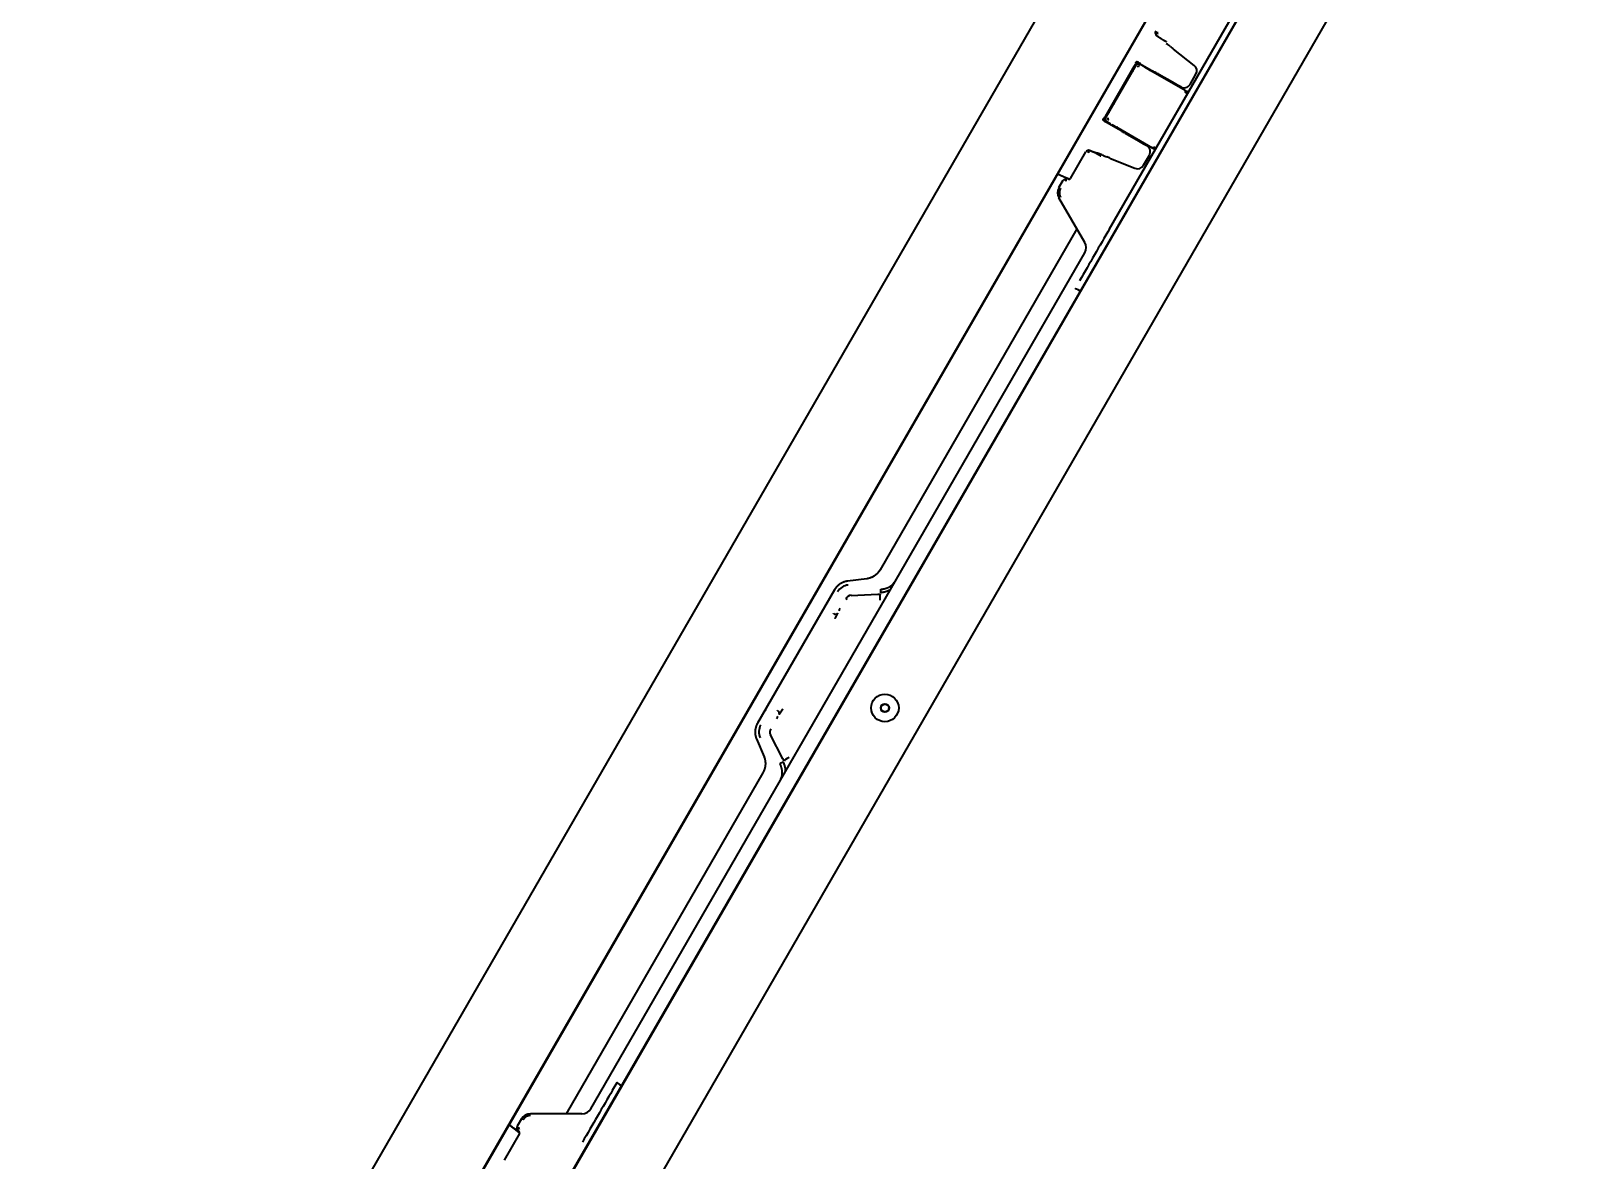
# Model space of a CAD drawing. Header units: inches. Extents: x 786 to 5593, y 691 to 5453.
# Drawn here: x 3003.7 to 3454.8, y 1022.1 to 1351.1 of the extents above; entities that cross this region are included whole.
import ezdxf

# ---------------------------------------------------------------- set-up
doc = ezdxf.new("R2010")
doc.units = ezdxf.units.IN
doc.linetypes.add('ACISOTGL', pattern=[3, 2, -1])
doc.layers.add('1', color=7, linetype='Continuous', true_color=0xffffff)
doc.layers.add('4', color=7, linetype='Continuous', true_color=0xffffff)

msp = doc.modelspace()

# ---------------------------------------------------------------- linework, layer by layer
at = {"linetype": 'ACISOTGL', "ltscale": 5}
msp.add_arc((3420.09, 1523.46), 832.8, 240, 359.8624, dxfattribs=at)
at = {"layer": '1', "color": 7, "linetype": 'Continuous', "lineweight": 35}
for p, q in [((3074.48, 822.27), (3456.21, 1483.46)), ((3400.71, 1432.95), (3054.69, 833.62)), ((3400.63, 1432.98), (3073.73, 866.77)), ((3082.84, 984.06), (3314.8, 1385.81)), ((3338.11, 1370.19), (3108.03, 971.68)), ((3337.75, 1369.83), (3108.16, 972.18)), ((3331.93, 1349.86), (3332.81, 1349.17)), ((3332.84, 1349.15), (3331.94, 1349.86)), ((3334.76, 1347.52), (3334.98, 1347.35)), ((3342.92, 1341.11), (3336.88, 1345.84)), ((3317, 1326.25), (3325.53, 1341.02)), ((3325.82, 1341), (3317.17, 1326.01)), ((3325, 1339.93), (3325.6, 1340.98)), ((3325.59, 1340.99), (3325.07, 1340.1)), ((3325.66, 1340.95), (3325.14, 1340.06)), ((3325.71, 1341.65), (3325.76, 1341.46)), ((3325.95, 1341.51), (3325.84, 1341.42)), ((3326.02, 1341.47), (3325.91, 1341.37)), ((3326.3, 1342.1), (3326.21, 1341.94)), ((3326.25, 1342.13), (3326.3, 1342.1)), ((3326.36, 1342.04), (3326.28, 1341.9)), ((3327.15, 1341.61), (3330.54, 1339.66)), ((3328.18, 1340.79), (3327.18, 1341.36)), ((3323.07, 1336.64), (3319.57, 1330.57)), ((3323.49, 1336.97), (3323.44, 1337)), ((3336.53, 1336.23), (3332.63, 1338.48)), ((3337.98, 1335.39), (3336.53, 1336.23)), ((3338.97, 1334.82), (3337.98, 1335.39)), ((3341.7, 1335.55), (3343.42, 1338.54)), ((3317.57, 1327.11), (3317.06, 1326.22)), ((3317.07, 1326.21), (3317.68, 1327.26)), ((3317.64, 1327.07), (3317.13, 1326.18)), ((3319.44, 1330.07), (3319.49, 1330.04)), ((3316.4, 1325.07), (3316.45, 1325.04)), ((3316.55, 1325.21), (3316.45, 1325.04)), ((3316.62, 1325.17), (3316.54, 1325.03)), ((3316.73, 1325.83), (3316.55, 1325.78)), ((3316.82, 1325.78), (3316.79, 1325.65)), ((3316.89, 1325.74), (3316.86, 1325.61)), ((3317.3, 1324.55), (3320.69, 1322.6)), ((3317.53, 1324.65), (3318.53, 1324.07)), ((3322.75, 1321.37), (3326.65, 1319.12)), ((3326.65, 1319.12), (3328.11, 1318.28)), ((3328.11, 1318.28), (3329.09, 1317.72)), ((3306.85, 1308.14), (3311.31, 1315.87)), ((3312.55, 1316.29), (3313.59, 1315.87)), ((3312.55, 1316.28), (3313.62, 1315.85)), ((3315.99, 1315.01), (3316.25, 1314.9)), ((3318.51, 1314.02), (3325.62, 1311.15)), ((3328.1, 1312), (3329.82, 1314.99)), ((3305.43, 1308.47), (3306.68, 1307.97)), ((3305.43, 1308.47), (3305.43, 1308.47)), ((3305.5, 1308.43), (3306.66, 1307.96)), ((3305.5, 1308.43), (3305.5, 1308.43)), ((3303.47, 1305.49), (3304.7, 1307.62)), ((3306.23, 1307.93), (3305.94, 1308.05)), ((3310.98, 1289.49), (3303.47, 1302.5)), ((3166.95, 1037.03), (3310.98, 1286.5)), ((3253.22, 1154.86), (3253.26, 1154.83)), ((3146.74, 1034.03), (3145.51, 1031.9)), ((3164.35, 1035.53), (3149.34, 1035.53)), ((3146.13, 1029.78), (3141.68, 1022.06)), ((3146.2, 1030.02), (3145.14, 1030.85)), ((3145.14, 1030.85), (3145.14, 1030.85)), ((3145.21, 1030.81), (3145.21, 1030.81)), ((3146.2, 1030.03), (3145.21, 1030.81)), ((3145.76, 1030.61), (3146.01, 1030.42))]:
    msp.add_line(p, q, dxfattribs=at)
for radius in [4, 1.25, 1.15]:
    msp.add_circle((3252.72, 1153.82), radius, dxfattribs=at)
for centre, major_axis, ratio, start_param, end_param in [((3332.54, 1350.65), (0.983, 0.191), 0.998931, 2.426537, 3.856648), ((3334.9, 1347.21), (2.39, -1.87), 0.051895, 1.166972, 1.57811), ((3336.96, 1345.97), (2.39, -1.87), 0.051895, 4.308564, 4.719702), ((3325.94, 1339.6), (-0.998, 0.06), 0.99981, 5.819644, 6.580327), ((3326.01, 1339.56), (-0.998, 0.06), 0.99981, 5.819644, 6.453939), ((3325.51, 1341.03), (-0.25, -0.433), 0.052408, 1.570796, 3.089233), ((3325.59, 1340.98), (-0.25, -0.433), 0.017455, 3.193953, 4.712389), ((3325.58, 1340.99), (-0.25, -0.433), 0.052408, 1.570796, 2.57937), ((3325.66, 1340.94), (-0.25, -0.433), 0.017455, 3.193953, 4.712389), ((3325.96, 1342.08), (-0.25, -0.433), 0.052408, 4.828132, 6.230825), ((3326.68, 1340.5), (0.259, -0.967), 0.998783, 2.356803, 3.926382), ((3326.13, 1341.92), (0.065, -0.242), 0.997265, 2.357564, 3.693517), ((3326.2, 1341.94), (-0.25, -0.433), 0.017455, 0.05236, 1.570796), ((3326.27, 1341.9), (-0.25, -0.433), 0.017455, 0.05236, 1.570796), ((3327.13, 1341.57), (0.866, -0.5), 0.052408, 1.570796, 3.124139), ((3327.2, 1341.53), (0.866, -0.5), 0.052408, 1.570796, 3.124139), ((3328.3, 1341.01), (-0.065, 0.242), 0.998783, 2.356803, 3.632846), ((3341.68, 1339.54), (-1.97, -0.38), 0.997598, 2.427198, 3.855987), ((3323.94, 1336.13), (0.551, -0.835), 0.99981, 3.084342, 3.605134), ((3330.62, 1339.79), (2.6, -1.5), 0.052408, 4.712389, 5.123527), ((3332.55, 1338.34), (2.6, -1.5), 0.052408, 1.570796, 1.981934), ((3339.96, 1336.56), (-0.52, 1.94), 0.997265, 2.357564, 3.925621), ((3318.44, 1326.61), (0.551, -0.835), 0.99981, 2.844451, 3.605134), ((3318.51, 1326.57), (0.551, -0.835), 0.99981, 2.970839, 3.605134), ((3320.44, 1330.07), (0.998, -0.06), 0.99981, 2.678052, 3.438734), ((3316.53, 1325.29), (-0.242, -0.065), 0.997265, 5.731261, 7.067214), ((3316.3, 1325.35), (-0.25, -0.433), 0.052408, 3.193953, 4.596646), ((3317.33, 1324.6), (0.866, -0.5), 0.052408, 3.159046, 4.712389), ((3317.4, 1324.56), (0.866, -0.5), 0.052408, 3.159046, 4.712389), ((3316.54, 1325.21), (-0.25, -0.433), 0.017455, 1.570796, 3.089233), ((3316.61, 1325.17), (-0.25, -0.433), 0.017455, 1.570796, 3.089233), ((3316.98, 1326.27), (-0.25, -0.433), 0.052408, 0.05236, 1.570796), ((3317.07, 1326.22), (-0.25, -0.433), 0.017455, 4.712389, 6.230825), ((3317.05, 1326.23), (-0.25, -0.433), 0.052408, 0.562222, 1.570796), ((3317.14, 1326.18), (-0.25, -0.433), 0.017455, 4.712389, 6.230825), ((3318.03, 1325.52), (-0.967, -0.259), 0.998783, 5.498396, 7.067974), ((3320.61, 1322.46), (2.6, -1.5), 0.052408, 1.159658, 1.570796), ((3322.83, 1321.51), (2.6, -1.5), 0.052408, 4.301251, 4.712389), ((3328.08, 1315.98), (1.94, 0.52), 0.997265, 5.499157, 7.067214), ((3312.17, 1315.37), (0.326, -0.947), 0.998931, 2.426537, 3.856648), ((3315.93, 1314.92), (1.87, -0.76), 0.051895, 1.563483, 3.125553), ((3316.33, 1315.04), (2.81, -1.13), 0.051895, 4.705076, 5.116214), ((3318.43, 1313.88), (2.81, -1.13), 0.051895, 1.563483, 1.974621), ((3303.64, 1310.09), (-0.65, 0.375), 0.999379, 1.297745, 1.710337), ((3305.47, 1308.54), (2.11, -0.85), 0.03458, 3.136727, 4.707523), ((3305.54, 1308.5), (2.11, -0.85), 0.03458, 3.308435, 4.707523), ((3326.36, 1313), (0.65, -1.9), 0.997598, 5.568791, 6.99758), ((3306.07, 1304), (-3, 0), 0.999188, 5.759938, 6.806432), ((3305.57, 1307.12), (0.643, -0.767), 0.99931, 2.059994, 3.490656), ((3306.42, 1308.39), (0.322, -0.383), 0.99931, 5.201587, 6.632249), ((3308.38, 1288), (-3, 0), 0.999188, 2.618346, 3.66484), ((3149.34, 1032.53), (-1.5, 2.6), 0.999188, 5.759938, 6.806432), ((3164.35, 1038.53), (-1.5, 2.6), 0.999188, 2.618346, 3.66484), ((3142.85, 1031.59), (-0.65, 0.375), 0.999379, 4.572848, 4.98544), ((3145.1, 1030.78), (1.79, -1.4), 0.03458, 1.575662, 3.146458), ((3145.17, 1030.74), (1.79, -1.4), 0.03458, 1.575662, 2.974751), ((3146.38, 1031.4), (0.986, -0.174), 0.99931, 2.792529, 4.223191), ((3145.7, 1030.03), (0.493, -0.087), 0.99931, 5.934122, 7.364783)]:
    msp.add_ellipse(centre, major_axis=major_axis, ratio=ratio, start_param=start_param, end_param=end_param, dxfattribs=at)
for points in [[(3325.94, 1342.09), (3325.93, 1342.07), (3325.92, 1342.06), (3325.91, 1342.04)], [(3316.31, 1325.41), (3316.3, 1325.4), (3316.29, 1325.38), (3316.29, 1325.36)]]:
    msp.add_open_spline(points, degree=3, dxfattribs=at)
at = {"layer": '4', "color": 7, "linetype": 'Continuous', "lineweight": 35}
for p, q in [((3318.22, 1293.52), (3372.89, 1388.22)), ((3331.93, 1349.86), (3332.81, 1349.17)), ((3332.84, 1349.15), (3331.94, 1349.86)), ((3325.82, 1341), (3317.17, 1326.01)), ((3328.18, 1340.79), (3327.18, 1341.36)), ((3329.98, 1339.71), (3328.5, 1340.58)), ((3340.28, 1333.76), (3330.24, 1339.56)), ((3317.53, 1324.65), (3318.53, 1324.07)), ((3318.87, 1323.9), (3320.36, 1323.05)), ((3320.62, 1322.91), (3330.66, 1317.11)), ((3306.85, 1308.14), (3311.31, 1315.87)), ((3312.55, 1316.29), (3313.59, 1315.87)), ((3312.55, 1316.28), (3313.62, 1315.85)), ((3303.47, 1305.49), (3304.7, 1307.62)), ((3306.23, 1307.93), (3305.94, 1308.05)), ((3310.98, 1289.49), (3303.47, 1302.5)), ((3308.67, 1293.5), (3251.28, 1194.09)), ((3166.95, 1037.03), (3310.98, 1286.5)), ((3247.4, 1191.48), (3241.78, 1190.77)), ((3247.47, 1191.48), (3247.4, 1191.48)), ((3238, 1188.25), (3215.54, 1149.35)), ((3241.86, 1190.78), (3241.78, 1190.77)), ((3242.83, 1186.61), (3250.65, 1186.99)), ((3251.56, 1187.41), (3251.47, 1188.41)), ((3222.96, 1139.03), (3219.38, 1145.99)), ((3215.25, 1144.81), (3217.45, 1139.6)), ((3215.25, 1144.81), (3215.28, 1144.75)), ((3217.45, 1139.6), (3217.48, 1139.53)), ((3223.05, 1138.03), (3222.14, 1137.6)), ((3217.12, 1134.93), (3159.73, 1035.52)), ((3173.29, 1042.44), (3174.6, 1044.69)), ((3146.74, 1034.03), (3145.51, 1031.9)), ((3164.35, 1035.53), (3149.34, 1035.53)), ((3146.13, 1029.78), (3141.68, 1022.06)), ((3145.76, 1030.61), (3146.01, 1030.42))]:
    msp.add_line(p, q, dxfattribs=at)
for centre, start, end in [((3243, 1184.69), 95, 150), ((3221.12, 1146.8), 150, 205)]:
    msp.add_arc(centre, 1.97, start, end, dxfattribs=at)
for centre, major_axis, ratio, start_param, end_param in [((3332.55, 1350.65), (0.491, 0.096), 0.998931, 2.426537, 3.856648), ((3326.68, 1340.5), (0.259, -0.967), 0.998783, 2.356803, 3.926382), ((3326.72, 1340.34), (0.13, -0.484), 0.998783, 2.356803, 3.926382), ((3330.26, 1339.6), (1.08, -0.63), 0.034921, 4.469589, 4.712389), ((3339.92, 1333.3), (0.129, -0.483), 0.998783, 0.786007, 2.355586), ((3340.03, 1333.33), (0.129, -0.483), 0.998783, 0.786007, 2.355586), ((3318.03, 1325.52), (-0.967, -0.259), 0.998783, 5.498396, 7.067974), ((3318.19, 1325.56), (0.484, 0.13), 0.998783, 2.356803, 3.926382), ((3320.6, 1322.87), (1.08, -0.63), 0.034921, 1.570796, 1.813597), ((3330.88, 1317.65), (0.483, 0.129), 0.998783, 3.9276, 5.497178), ((3312.18, 1315.35), (0.163, -0.473), 0.998931, 2.426537, 3.856648), ((3315.55, 1314.85), (0.449, 0.219), 0.20114, 4.492465, 4.847247), ((3330.91, 1317.54), (0.483, 0.129), 0.998783, 3.9276, 5.497178), ((3305.57, 1307.11), (0.322, -0.383), 0.99931, 2.059994, 3.490656), ((3324.3, 1290), (-100.69, -174.4), 0.034899, 4.712389, 4.799708), ((3308.38, 1288), (-3, 0), 0.999188, 2.618346, 3.66484), ((3309.46, 1275.29), (1.3, -0.75), 0.087155, 1.570527, 3.106553), ((3242.38, 1185.67), (-2.15, 3.38), 0.999226, 5.803537, 6.762834), ((3251.63, 1187.09), (1.22, 0.11), 0.028594, 3.76505, 4.517813), ((3251.57, 1185.05), (0.16, -1.99), 0.14345, 3.176864, 4.613348), ((3236.07, 1184.82), (-0.5, -0.866), 0.034921, 0.680841, 1.570796), ((3239.65, 1182.75), (-0.5, -0.866), 0.034921, 4.712389, 5.602344), ((3243.05, 1184.62), (1.71, -1.04), 0.027445, 3.177096, 3.785399), ((3238.05, 1181.96), (-0.884, 0.468), 0.722086, 1.544465, 3.091124), ((3237.1, 1180.43), (-0.75, -1.3), 0.058201, 2.377941, 2.460752), ((3217.54, 1152.74), (-0.5, -0.866), 0.034921, 1.570796, 2.460752), ((3221.13, 1150.67), (-0.5, -0.866), 0.034921, 3.822434, 4.712389), ((3221.86, 1154.04), (-0.75, -1.3), 0.058201, 0.680841, 0.763651), ((3221.01, 1152.45), (-0.847, 0.531), 0.722086, 3.192061, 4.73872), ((3219.96, 1146.85), (-4, 0.17), 0.999226, 5.803537, 6.762834), ((3223.36, 1138.12), (0.52, -1.11), 0.028594, 1.765373, 2.518135), ((3225.1, 1139.2), (1.81, 0.85), 0.14345, 1.669837, 3.106321), ((3170.57, 1023.73), (-100.69, -174.4), 0.034899, 4.62507, 4.712389), ((3175.9, 1043.94), (-1.3, 0.75), 0.087155, 0.035043, 1.571059), ((3177.28, 1063.13), (99.19, 171.8), 0.034899, 4.625069, 4.625119), ((3146.39, 1031.4), (0.493, -0.087), 0.99931, 2.792529, 4.223191)]:
    msp.add_ellipse(centre, major_axis=major_axis, ratio=ratio, start_param=start_param, end_param=end_param, dxfattribs=at)
for points, knots in [([(3332.84, 1349.15), (3332.85, 1349.15), (3332.85, 1349.15), (3332.85, 1349.15), (3332.86, 1349.14), (3332.86, 1349.14), (3332.87, 1349.14), (3332.87, 1349.14), (3332.88, 1349.13), (3332.88, 1349.13), (3332.89, 1349.13), (3332.9, 1349.12), (3332.9, 1349.12), (3332.91, 1349.11), (3332.92, 1349.11), (3332.93, 1349.11), (3332.93, 1349.1), (3332.94, 1349.1), (3332.95, 1349.09), (3332.96, 1349.09), (3332.97, 1349.09), (3332.97, 1349.08), (3332.98, 1349.08), (3332.99, 1349.07), (3333, 1349.07), (3333.01, 1349.06), (3333.02, 1349.06), (3333.03, 1349.05), (3333.04, 1349.05), (3333.06, 1349.04), (3333.08, 1349.03), (3333.1, 1349.01), (3333.13, 1349), (3333.16, 1348.98), (3333.19, 1348.97), (3333.21, 1348.95), (3333.24, 1348.93), (3333.27, 1348.91), (3333.29, 1348.9), (3333.3, 1348.9)], [0, 0, 0, 0, 0.015129, 0.030383, 0.045772, 0.061308, 0.076999, 0.092858, 0.108893, 0.125115, 0.141532, 0.158153, 0.174988, 0.192043, 0.209327, 0.226848, 0.244613, 0.26263, 0.280903, 0.299441, 0.31825, 0.337334, 0.356701, 0.376355, 0.396301, 0.416545, 0.437092, 0.457945, 0.479109, 0.500588, 0.553969, 0.607745, 0.661975, 0.716715, 0.772024, 0.827955, 0.884561, 0.941893, 1, 1, 1, 1]), ([(3333.3, 1348.9), (3333.32, 1348.88), (3333.35, 1348.86), (3333.41, 1348.82), (3333.46, 1348.79), (3333.51, 1348.76), (3333.56, 1348.72), (3333.61, 1348.69), (3333.66, 1348.66), (3333.71, 1348.63), (3333.76, 1348.6), (3333.8, 1348.58), (3333.85, 1348.55), (3333.89, 1348.52), (3333.94, 1348.5), (3333.98, 1348.47), (3334.02, 1348.45), (3334.06, 1348.42), (3334.1, 1348.4), (3334.14, 1348.38), (3334.18, 1348.36), (3334.22, 1348.34), (3334.25, 1348.32), (3334.29, 1348.3), (3334.32, 1348.28), (3334.36, 1348.26), (3334.39, 1348.25), (3334.42, 1348.23), (3334.45, 1348.22), (3334.48, 1348.2), (3334.51, 1348.19), (3334.54, 1348.18), (3334.57, 1348.17), (3334.6, 1348.15), (3334.62, 1348.14), (3334.65, 1348.14), (3334.67, 1348.13), (3334.69, 1348.12), (3334.71, 1348.11), (3334.73, 1348.11), (3334.75, 1348.1), (3334.77, 1348.1), (3334.77, 1348.09)], [0, 0, 0, 0, 0.038636, 0.076568, 0.113795, 0.150318, 0.186137, 0.221252, 0.255664, 0.289372, 0.322377, 0.35468, 0.38628, 0.417177, 0.447373, 0.476868, 0.505662, 0.533755, 0.561147, 0.58784, 0.613834, 0.63913, 0.663727, 0.687628, 0.710831, 0.733339, 0.755152, 0.776272, 0.796698, 0.816433, 0.835478, 0.853834, 0.871502, 0.888486, 0.904786, 0.920405, 0.935346, 0.949611, 0.963205, 0.976131, 0.988394, 1, 1, 1, 1]), ([(3340.86, 1333.72), (3340.85, 1333.71), (3340.85, 1333.7), (3340.84, 1333.68), (3340.83, 1333.68), (3340.82, 1333.66), (3340.82, 1333.65), (3340.81, 1333.63), (3340.81, 1333.63), (3340.8, 1333.61), (3340.79, 1333.6), (3340.78, 1333.58), (3340.78, 1333.57), (3340.77, 1333.56), (3340.76, 1333.55), (3340.75, 1333.53), (3340.75, 1333.52), (3340.74, 1333.51), (3340.73, 1333.5), (3340.72, 1333.48), (3340.72, 1333.47), (3340.71, 1333.46), (3340.7, 1333.45), (3340.69, 1333.43), (3340.69, 1333.42), (3340.68, 1333.41), (3340.67, 1333.4), (3340.66, 1333.38), (3340.66, 1333.37), (3340.65, 1333.36), (3340.64, 1333.35), (3340.63, 1333.34), (3340.63, 1333.33), (3340.62, 1333.31), (3340.62, 1333.31), (3340.61, 1333.29), (3340.6, 1333.29), (3340.59, 1333.27), (3340.59, 1333.27), (3340.58, 1333.25), (3340.58, 1333.25), (3340.57, 1333.23), (3340.57, 1333.23), (3340.56, 1333.22), (3340.55, 1333.21), (3340.55, 1333.2), (3340.54, 1333.19), (3340.54, 1333.18), (3340.53, 1333.18), (3340.53, 1333.17), (3340.52, 1333.16), (3340.52, 1333.16), (3340.52, 1333.15), (3340.51, 1333.14), (3340.51, 1333.14), (3340.5, 1333.13), (3340.5, 1333.13), (3340.5, 1333.12), (3340.49, 1333.12), (3340.49, 1333.11), (3340.49, 1333.11), (3340.48, 1333.1), (3340.48, 1333.1), (3340.48, 1333.1), (3340.48, 1333.1), (3340.47, 1333.09), (3340.47, 1333.09), (3340.47, 1333.09), (3340.47, 1333.09), (3340.47, 1333.08), (3340.47, 1333.08), (3340.46, 1333.08), (3340.46, 1333.08), (3340.46, 1333.08), (3340.46, 1333.08), (3340.46, 1333.08)], [0, 0, 0, 0, 0.027027, 0.027027, 0.054054, 0.054054, 0.081081, 0.081081, 0.108108, 0.108108, 0.135135, 0.135135, 0.162162, 0.162162, 0.189189, 0.189189, 0.216216, 0.216216, 0.243243, 0.243243, 0.27027, 0.27027, 0.297297, 0.297297, 0.324324, 0.324324, 0.351351, 0.351351, 0.378378, 0.378378, 0.405405, 0.405405, 0.432432, 0.432432, 0.459459, 0.459459, 0.486486, 0.486486, 0.513514, 0.513514, 0.540541, 0.540541, 0.567568, 0.567568, 0.594595, 0.594595, 0.621622, 0.621622, 0.648649, 0.648649, 0.675676, 0.675676, 0.702703, 0.702703, 0.72973, 0.72973, 0.756757, 0.756757, 0.783784, 0.783784, 0.810811, 0.810811, 0.837838, 0.837838, 0.864865, 0.864865, 0.891892, 0.891892, 0.918919, 0.918919, 0.945946, 0.945946, 0.972973, 0.972973, 1, 1, 1, 1]), ([(3314.07, 1315.59), (3314.06, 1315.59), (3314.05, 1315.6), (3314.04, 1315.6), (3314.02, 1315.61), (3314.01, 1315.62), (3313.99, 1315.63), (3313.98, 1315.64), (3313.96, 1315.64), (3313.95, 1315.65), (3313.93, 1315.66), (3313.92, 1315.67), (3313.9, 1315.68), (3313.89, 1315.68), (3313.88, 1315.69), (3313.86, 1315.7), (3313.85, 1315.71), (3313.84, 1315.72), (3313.82, 1315.73), (3313.81, 1315.73), (3313.8, 1315.74), (3313.78, 1315.75), (3313.77, 1315.76), (3313.75, 1315.77), (3313.74, 1315.78), (3313.72, 1315.79), (3313.71, 1315.8), (3313.69, 1315.81), (3313.68, 1315.82), (3313.67, 1315.82), (3313.66, 1315.83), (3313.65, 1315.84), (3313.64, 1315.84), (3313.63, 1315.85), (3313.62, 1315.85), (3313.62, 1315.85)], [0, 0, 0, 0, 0.030341, 0.060436, 0.090291, 0.119914, 0.149311, 0.178489, 0.207455, 0.236216, 0.264781, 0.293156, 0.321349, 0.349368, 0.377222, 0.404918, 0.432465, 0.459872, 0.487146, 0.514297, 0.541333, 0.568264, 0.607328, 0.645261, 0.682097, 0.717873, 0.752627, 0.786404, 0.819251, 0.851219, 0.882365, 0.912748, 0.942435, 0.971494, 1, 1, 1, 1]), ([(3315.5, 1314.71), (3315.5, 1314.71), (3315.49, 1314.72), (3315.48, 1314.73), (3315.47, 1314.74), (3315.46, 1314.75), (3315.45, 1314.76), (3315.43, 1314.77), (3315.42, 1314.78), (3315.41, 1314.79), (3315.4, 1314.8), (3315.38, 1314.82), (3315.37, 1314.83), (3315.35, 1314.84), (3315.34, 1314.85), (3315.32, 1314.86), (3315.3, 1314.88), (3315.29, 1314.89), (3315.27, 1314.9), (3315.25, 1314.91), (3315.23, 1314.93), (3315.21, 1314.94), (3315.19, 1314.95), (3315.17, 1314.97), (3315.15, 1314.98), (3315.13, 1315), (3315.11, 1315.01), (3315.08, 1315.03), (3315.06, 1315.04), (3315.04, 1315.06), (3315.01, 1315.07), (3314.99, 1315.09), (3314.96, 1315.1), (3314.93, 1315.12), (3314.91, 1315.13), (3314.88, 1315.15), (3314.85, 1315.17), (3314.83, 1315.18), (3314.8, 1315.2), (3314.77, 1315.22), (3314.74, 1315.23), (3314.71, 1315.25), (3314.68, 1315.27), (3314.65, 1315.28), (3314.61, 1315.3), (3314.58, 1315.32), (3314.55, 1315.34), (3314.51, 1315.36), (3314.48, 1315.37), (3314.45, 1315.39), (3314.41, 1315.41), (3314.37, 1315.43), (3314.34, 1315.45), (3314.3, 1315.47), (3314.26, 1315.49), (3314.23, 1315.51), (3314.19, 1315.53), (3314.15, 1315.55), (3314.11, 1315.57), (3314.08, 1315.58), (3314.07, 1315.59)], [0, 0, 0, 0, 0.007938, 0.016188, 0.024751, 0.03363, 0.042826, 0.05234, 0.062174, 0.072328, 0.082805, 0.093604, 0.104726, 0.116174, 0.127946, 0.140044, 0.152468, 0.16522, 0.178298, 0.191705, 0.20544, 0.219505, 0.233898, 0.248621, 0.263674, 0.279057, 0.294771, 0.310815, 0.327191, 0.343898, 0.360936, 0.378307, 0.396009, 0.414044, 0.432411, 0.45111, 0.470142, 0.489507, 0.509206, 0.529237, 0.549602, 0.5703, 0.591331, 0.612697, 0.634396, 0.656429, 0.678796, 0.701497, 0.724532, 0.747902, 0.771606, 0.795644, 0.820017, 0.844725, 0.869767, 0.895144, 0.920855, 0.946902, 0.973284, 1, 1, 1, 1]), ([(3331.35, 1317.29), (3331.35, 1317.29), (3331.35, 1317.29), (3331.35, 1317.29), (3331.35, 1317.29), (3331.35, 1317.29), (3331.35, 1317.28), (3331.34, 1317.28), (3331.34, 1317.28), (3331.34, 1317.28), (3331.34, 1317.27), (3331.34, 1317.27), (3331.34, 1317.27), (3331.34, 1317.26), (3331.34, 1317.26), (3331.33, 1317.25), (3331.33, 1317.25), (3331.33, 1317.24), (3331.33, 1317.24), (3331.32, 1317.23), (3331.32, 1317.23), (3331.32, 1317.22), (3331.31, 1317.21), (3331.31, 1317.2), (3331.31, 1317.2), (3331.3, 1317.19), (3331.3, 1317.18), (3331.29, 1317.17), (3331.29, 1317.17), (3331.29, 1317.16), (3331.28, 1317.15), (3331.28, 1317.14), (3331.27, 1317.13), (3331.27, 1317.12), (3331.26, 1317.11), (3331.25, 1317.1), (3331.25, 1317.09), (3331.24, 1317.08), (3331.24, 1317.07), (3331.23, 1317.06), (3331.23, 1317.05), (3331.22, 1317.03), (3331.22, 1317.02), (3331.21, 1317.01), (3331.2, 1317), (3331.19, 1316.98), (3331.19, 1316.98), (3331.18, 1316.96), (3331.17, 1316.95), (3331.17, 1316.93), (3331.16, 1316.93), (3331.15, 1316.91), (3331.15, 1316.9), (3331.14, 1316.88), (3331.13, 1316.87), (3331.12, 1316.86), (3331.12, 1316.85), (3331.11, 1316.83), (3331.1, 1316.82), (3331.09, 1316.8), (3331.09, 1316.79), (3331.08, 1316.78), (3331.07, 1316.77), (3331.06, 1316.75), (3331.06, 1316.74), (3331.05, 1316.72), (3331.04, 1316.72), (3331.03, 1316.7), (3331.03, 1316.69), (3331.02, 1316.67), (3331.01, 1316.66), (3331, 1316.65), (3331, 1316.64), (3330.99, 1316.63)], [0, 0, 0, 0, 0.027778, 0.027778, 0.055556, 0.055556, 0.083333, 0.083333, 0.111111, 0.111111, 0.138889, 0.138889, 0.166667, 0.166667, 0.194444, 0.194444, 0.222222, 0.222222, 0.25, 0.25, 0.277778, 0.277778, 0.305556, 0.305556, 0.333333, 0.333333, 0.361111, 0.361111, 0.388889, 0.388889, 0.416667, 0.416667, 0.444444, 0.444444, 0.472222, 0.472222, 0.5, 0.5, 0.527778, 0.527778, 0.555556, 0.555556, 0.583333, 0.583333, 0.611111, 0.611111, 0.638889, 0.638889, 0.666667, 0.666667, 0.694444, 0.694444, 0.722222, 0.722222, 0.75, 0.75, 0.777778, 0.777778, 0.805556, 0.805556, 0.833333, 0.833333, 0.861111, 0.861111, 0.888889, 0.888889, 0.916667, 0.916667, 0.944444, 0.944444, 0.972222, 0.972222, 1, 1, 1, 1]), ([(3251.28, 1194.09), (3251.28, 1194.08), (3251.27, 1194.07), (3251.26, 1194.05), (3251.24, 1194.03), (3251.23, 1194), (3251.22, 1193.98), (3251.21, 1193.96), (3251.19, 1193.94), (3251.18, 1193.92), (3251.17, 1193.9), (3251.15, 1193.88), (3251.14, 1193.86), (3251.13, 1193.84), (3251.11, 1193.82), (3251.1, 1193.8), (3251.09, 1193.78), (3251.07, 1193.76), (3251.06, 1193.74), (3251.04, 1193.72), (3251.03, 1193.7), (3251.02, 1193.67), (3251, 1193.65), (3250.99, 1193.63), (3250.97, 1193.61), (3250.96, 1193.59), (3250.94, 1193.57), (3250.93, 1193.55), (3250.91, 1193.53), (3250.9, 1193.51), (3250.88, 1193.5), (3250.87, 1193.48), (3250.85, 1193.46), (3250.84, 1193.44), (3250.82, 1193.42), (3250.81, 1193.4), (3250.79, 1193.38), (3250.77, 1193.36), (3250.76, 1193.34), (3250.74, 1193.32), (3250.73, 1193.3), (3250.71, 1193.28), (3250.69, 1193.26), (3250.68, 1193.24), (3250.66, 1193.23), (3250.64, 1193.21), (3250.63, 1193.19), (3250.61, 1193.17), (3250.59, 1193.15), (3250.58, 1193.13), (3250.56, 1193.11), (3250.54, 1193.1), (3250.53, 1193.08), (3250.51, 1193.06), (3250.49, 1193.04), (3250.47, 1193.02), (3250.46, 1193.01), (3250.44, 1192.99), (3250.42, 1192.97), (3250.4, 1192.95), (3250.38, 1192.93), (3250.37, 1192.92), (3250.35, 1192.9), (3250.33, 1192.88), (3250.31, 1192.86), (3250.29, 1192.85), (3250.28, 1192.83), (3250.26, 1192.81), (3250.24, 1192.8), (3250.22, 1192.78), (3250.2, 1192.76), (3250.18, 1192.75), (3250.16, 1192.73), (3250.14, 1192.71), (3250.12, 1192.7), (3250.1, 1192.68), (3250.09, 1192.66), (3250.07, 1192.65), (3250.05, 1192.63), (3250.03, 1192.61), (3250.01, 1192.6), (3249.99, 1192.58), (3249.97, 1192.57), (3249.95, 1192.55), (3249.93, 1192.53), (3249.91, 1192.52), (3249.89, 1192.5), (3249.87, 1192.49), (3249.85, 1192.47), (3249.83, 1192.46), (3249.81, 1192.44), (3249.79, 1192.43), (3249.76, 1192.41), (3249.74, 1192.4), (3249.72, 1192.38), (3249.7, 1192.37), (3249.68, 1192.35), (3249.65, 1192.33), (3249.61, 1192.31), (3249.57, 1192.28), (3249.52, 1192.25), (3249.47, 1192.22), (3249.42, 1192.19), (3249.38, 1192.16), (3249.33, 1192.13), (3249.28, 1192.1), (3249.23, 1192.07), (3249.18, 1192.05), (3249.13, 1192.02), (3249.07, 1191.99), (3249.02, 1191.97), (3248.97, 1191.94), (3248.92, 1191.92), (3248.86, 1191.89), (3248.81, 1191.87), (3248.76, 1191.84), (3248.7, 1191.82), (3248.65, 1191.8), (3248.59, 1191.78), (3248.54, 1191.75), (3248.48, 1191.73), (3248.42, 1191.71), (3248.37, 1191.69), (3248.31, 1191.68), (3248.25, 1191.66), (3248.19, 1191.64), (3248.13, 1191.62), (3248.08, 1191.61), (3248.02, 1191.59), (3247.96, 1191.58), (3247.9, 1191.56), (3247.84, 1191.55), (3247.78, 1191.54), (3247.72, 1191.52), (3247.65, 1191.51), (3247.59, 1191.5), (3247.53, 1191.49), (3247.49, 1191.49), (3247.47, 1191.48)], [0, 0, 0, 0, 0.003864, 0.007731, 0.011602, 0.015475, 0.019353, 0.023234, 0.02712, 0.03101, 0.034906, 0.038806, 0.042712, 0.046623, 0.050541, 0.054465, 0.058395, 0.062333, 0.066277, 0.070229, 0.074188, 0.078155, 0.082131, 0.086115, 0.090107, 0.094109, 0.09812, 0.10214, 0.106171, 0.110211, 0.114261, 0.118322, 0.122394, 0.126477, 0.130571, 0.134676, 0.138794, 0.142923, 0.147065, 0.151219, 0.155385, 0.159565, 0.163758, 0.167964, 0.172184, 0.176417, 0.180665, 0.184927, 0.189204, 0.193495, 0.197801, 0.202122, 0.206459, 0.210811, 0.215179, 0.219562, 0.223962, 0.228379, 0.232811, 0.237261, 0.241727, 0.246211, 0.250712, 0.25523, 0.259766, 0.26432, 0.268892, 0.273482, 0.27809, 0.282717, 0.287363, 0.292027, 0.296711, 0.301413, 0.306135, 0.310877, 0.315638, 0.320419, 0.32522, 0.330041, 0.334883, 0.339745, 0.344627, 0.34953, 0.354454, 0.359399, 0.364366, 0.369353, 0.374362, 0.379392, 0.384444, 0.389518, 0.394614, 0.399732, 0.404872, 0.410034, 0.415219, 0.420426, 0.431876, 0.443469, 0.455209, 0.467096, 0.479131, 0.491315, 0.503649, 0.516135, 0.528772, 0.541563, 0.554508, 0.567608, 0.580863, 0.594275, 0.607845, 0.621572, 0.635458, 0.649503, 0.663709, 0.678075, 0.692603, 0.707293, 0.722145, 0.737161, 0.75234, 0.767683, 0.783192, 0.798865, 0.814704, 0.83071, 0.846882, 0.863221, 0.879728, 0.896403, 0.913246, 0.930258, 0.947439, 0.964789, 0.982309, 1, 1, 1, 1]), ([(3241.86, 1190.78), (3241.84, 1190.78), (3241.82, 1190.78), (3241.79, 1190.77), (3241.75, 1190.77), (3241.72, 1190.76), (3241.68, 1190.76), (3241.65, 1190.75), (3241.61, 1190.75), (3241.58, 1190.74), (3241.54, 1190.74), (3241.51, 1190.73), (3241.47, 1190.72), (3241.44, 1190.72), (3241.41, 1190.71), (3241.37, 1190.7), (3241.34, 1190.7), (3241.3, 1190.69), (3241.27, 1190.68), (3241.24, 1190.67), (3241.2, 1190.67), (3241.17, 1190.66), (3241.13, 1190.65), (3241.1, 1190.64), (3241.07, 1190.63), (3241.03, 1190.62), (3241, 1190.61), (3240.97, 1190.6), (3240.93, 1190.59), (3240.9, 1190.58), (3240.87, 1190.57), (3240.84, 1190.56), (3240.8, 1190.55), (3240.77, 1190.54), (3240.74, 1190.53), (3240.71, 1190.52), (3240.67, 1190.5), (3240.64, 1190.49), (3240.61, 1190.48), (3240.58, 1190.47), (3240.55, 1190.45), (3240.52, 1190.44), (3240.48, 1190.43), (3240.45, 1190.42), (3240.42, 1190.4), (3240.39, 1190.39), (3240.36, 1190.38), (3240.33, 1190.36), (3240.3, 1190.35), (3240.27, 1190.33), (3240.24, 1190.32), (3240.21, 1190.3), (3240.18, 1190.29), (3240.15, 1190.27), (3240.12, 1190.26), (3240.09, 1190.24), (3240.06, 1190.23), (3240.03, 1190.21), (3240, 1190.2), (3239.97, 1190.18), (3239.94, 1190.16), (3239.91, 1190.15), (3239.88, 1190.13), (3239.85, 1190.11), (3239.82, 1190.1), (3239.79, 1190.08), (3239.77, 1190.06), (3239.74, 1190.05), (3239.71, 1190.03), (3239.68, 1190.01), (3239.65, 1189.99), (3239.63, 1189.98), (3239.6, 1189.96), (3239.57, 1189.94), (3239.54, 1189.92), (3239.52, 1189.9), (3239.49, 1189.88), (3239.46, 1189.86), (3239.44, 1189.84), (3239.41, 1189.83), (3239.39, 1189.81), (3239.36, 1189.79), (3239.33, 1189.77), (3239.31, 1189.75), (3239.28, 1189.73), (3239.26, 1189.71), (3239.23, 1189.69), (3239.21, 1189.67), (3239.18, 1189.65), (3239.16, 1189.62), (3239.13, 1189.6), (3239.11, 1189.58), (3239.08, 1189.56), (3239.06, 1189.54), (3239.03, 1189.52), (3239.01, 1189.5), (3238.99, 1189.48), (3238.96, 1189.45), (3238.94, 1189.43), (3238.92, 1189.41), (3238.89, 1189.39), (3238.87, 1189.37), (3238.85, 1189.34), (3238.82, 1189.32), (3238.8, 1189.3), (3238.78, 1189.28), (3238.76, 1189.25), (3238.74, 1189.23), (3238.71, 1189.21), (3238.69, 1189.19), (3238.67, 1189.16), (3238.65, 1189.14), (3238.63, 1189.12), (3238.61, 1189.09), (3238.59, 1189.07), (3238.57, 1189.05), (3238.55, 1189.02), (3238.53, 1189), (3238.51, 1188.97), (3238.49, 1188.95), (3238.47, 1188.93), (3238.45, 1188.9), (3238.43, 1188.88), (3238.41, 1188.85), (3238.39, 1188.83), (3238.37, 1188.8), (3238.35, 1188.78), (3238.33, 1188.76), (3238.31, 1188.73), (3238.3, 1188.71), (3238.28, 1188.68), (3238.26, 1188.66), (3238.24, 1188.63), (3238.23, 1188.61), (3238.21, 1188.58), (3238.19, 1188.56), (3238.17, 1188.53), (3238.16, 1188.5), (3238.14, 1188.48), (3238.12, 1188.45), (3238.11, 1188.43), (3238.09, 1188.4), (3238.08, 1188.38), (3238.06, 1188.35), (3238.04, 1188.33), (3238.03, 1188.3), (3238.01, 1188.27), (3238, 1188.26), (3238, 1188.25)], [0, 0, 0, 0, 0.008172, 0.016323, 0.024452, 0.03256, 0.040646, 0.04871, 0.056753, 0.064775, 0.072776, 0.080755, 0.088713, 0.09665, 0.104566, 0.112461, 0.120335, 0.128188, 0.13602, 0.143831, 0.151622, 0.159392, 0.167141, 0.17487, 0.182579, 0.190267, 0.197934, 0.205582, 0.213209, 0.220816, 0.228403, 0.23597, 0.243517, 0.251044, 0.258551, 0.266038, 0.273506, 0.280954, 0.288383, 0.295792, 0.303181, 0.310552, 0.317903, 0.325235, 0.332547, 0.339841, 0.347116, 0.354371, 0.361608, 0.368826, 0.376026, 0.383207, 0.390369, 0.397513, 0.404638, 0.411746, 0.418835, 0.425905, 0.432958, 0.439993, 0.44701, 0.454009, 0.46099, 0.467954, 0.4749, 0.481829, 0.48874, 0.495634, 0.502511, 0.509371, 0.516213, 0.523039, 0.529848, 0.53664, 0.543415, 0.550174, 0.556916, 0.563642, 0.570352, 0.577045, 0.583722, 0.590383, 0.597028, 0.603658, 0.610272, 0.61687, 0.623452, 0.630019, 0.636571, 0.643107, 0.649629, 0.656135, 0.662627, 0.669103, 0.675565, 0.682012, 0.688445, 0.694863, 0.701267, 0.707657, 0.714033, 0.720395, 0.726743, 0.733077, 0.739398, 0.745705, 0.751999, 0.758279, 0.764546, 0.770801, 0.777042, 0.78327, 0.789486, 0.795689, 0.80188, 0.808058, 0.814224, 0.820378, 0.82652, 0.83265, 0.838769, 0.844875, 0.850971, 0.857055, 0.863127, 0.869189, 0.87524, 0.881279, 0.887308, 0.893327, 0.899335, 0.905332, 0.91132, 0.917297, 0.923265, 0.929222, 0.93517, 0.941109, 0.947038, 0.952958, 0.958869, 0.96477, 0.970663, 0.976547, 0.982423, 0.98829, 0.994149, 1, 1, 1, 1]), ([(3254.27, 1188.27), (3254.26, 1188.26), (3254.23, 1188.24), (3254.19, 1188.22), (3254.15, 1188.2), (3254.11, 1188.17), (3254.07, 1188.15), (3254.02, 1188.13), (3253.98, 1188.1), (3253.93, 1188.08), (3253.89, 1188.06), (3253.84, 1188.04), (3253.79, 1188.01), (3253.74, 1187.99), (3253.69, 1187.97), (3253.64, 1187.94), (3253.59, 1187.92), (3253.53, 1187.9), (3253.48, 1187.88), (3253.42, 1187.85), (3253.37, 1187.83), (3253.31, 1187.81), (3253.25, 1187.79), (3253.19, 1187.77), (3253.13, 1187.75), (3253.07, 1187.73), (3253.01, 1187.71), (3252.94, 1187.69), (3252.88, 1187.67), (3252.82, 1187.65), (3252.75, 1187.63), (3252.68, 1187.61), (3252.61, 1187.59), (3252.54, 1187.58), (3252.47, 1187.56), (3252.4, 1187.54), (3252.33, 1187.53), (3252.26, 1187.51), (3252.19, 1187.5), (3252.11, 1187.49), (3252.03, 1187.47), (3251.96, 1187.46), (3251.88, 1187.45), (3251.8, 1187.44), (3251.72, 1187.43), (3251.64, 1187.42), (3251.59, 1187.42), (3251.56, 1187.41)], [0, 0, 0, 0, 0.014471, 0.030661, 0.047138, 0.063902, 0.080954, 0.098293, 0.11592, 0.133834, 0.152037, 0.170527, 0.189306, 0.208374, 0.227729, 0.247374, 0.267307, 0.287529, 0.30804, 0.32884, 0.34993, 0.371308, 0.392976, 0.414934, 0.437181, 0.459717, 0.482544, 0.50566, 0.529065, 0.552761, 0.576747, 0.601023, 0.625588, 0.650444, 0.675591, 0.701027, 0.726754, 0.752771, 0.779079, 0.805677, 0.832565, 0.859744, 0.887214, 0.914975, 0.943026, 0.971367, 1, 1, 1, 1]), ([(3238.92, 1181.47), (3238.91, 1181.46), (3238.91, 1181.45), (3238.9, 1181.43), (3238.89, 1181.42), (3238.88, 1181.4), (3238.87, 1181.38), (3238.86, 1181.36), (3238.85, 1181.35), (3238.85, 1181.33), (3238.84, 1181.31), (3238.83, 1181.29), (3238.82, 1181.28), (3238.81, 1181.26), (3238.8, 1181.24), (3238.79, 1181.22), (3238.78, 1181.2), (3238.77, 1181.18), (3238.76, 1181.17), (3238.75, 1181.15), (3238.74, 1181.13), (3238.73, 1181.11), (3238.72, 1181.09), (3238.72, 1181.07), (3238.71, 1181.05), (3238.7, 1181.03), (3238.69, 1181.01), (3238.68, 1180.99), (3238.67, 1180.97), (3238.66, 1180.95), (3238.65, 1180.93), (3238.64, 1180.91), (3238.63, 1180.89), (3238.62, 1180.86), (3238.61, 1180.84), (3238.59, 1180.82), (3238.58, 1180.8), (3238.57, 1180.78), (3238.56, 1180.76), (3238.55, 1180.74), (3238.54, 1180.71), (3238.53, 1180.68), (3238.51, 1180.64), (3238.48, 1180.59), (3238.45, 1180.54), (3238.43, 1180.49), (3238.4, 1180.43), (3238.37, 1180.38), (3238.35, 1180.33), (3238.32, 1180.28), (3238.29, 1180.23), (3238.26, 1180.17), (3238.24, 1180.12), (3238.21, 1180.07), (3238.18, 1180.02), (3238.15, 1179.96), (3238.12, 1179.91), (3238.1, 1179.88), (3238.09, 1179.86)], [0, 0, 0, 0, 0.011809, 0.023641, 0.035496, 0.047376, 0.059281, 0.071214, 0.083174, 0.095162, 0.107181, 0.11923, 0.13131, 0.143423, 0.15557, 0.167752, 0.179968, 0.192222, 0.204512, 0.216841, 0.229209, 0.241617, 0.254066, 0.266556, 0.27909, 0.291667, 0.304288, 0.316955, 0.329668, 0.342428, 0.355235, 0.368091, 0.380996, 0.393952, 0.406959, 0.420017, 0.433128, 0.446292, 0.45951, 0.472782, 0.48611, 0.499495, 0.530575, 0.561639, 0.592696, 0.623755, 0.654827, 0.685919, 0.717042, 0.748203, 0.779414, 0.810681, 0.842016, 0.873426, 0.904921, 0.936509, 0.968199, 1, 1, 1, 1]), ([(3222.85, 1153.47), (3222.85, 1153.46), (3222.84, 1153.44), (3222.82, 1153.42), (3222.81, 1153.39), (3222.79, 1153.36), (3222.77, 1153.33), (3222.76, 1153.31), (3222.74, 1153.28), (3222.73, 1153.25), (3222.71, 1153.23), (3222.69, 1153.2), (3222.68, 1153.18), (3222.66, 1153.15), (3222.65, 1153.12), (3222.63, 1153.1), (3222.61, 1153.07), (3222.6, 1153.05), (3222.58, 1153.02), (3222.57, 1153), (3222.55, 1152.97), (3222.54, 1152.95), (3222.52, 1152.92), (3222.5, 1152.9), (3222.49, 1152.87), (3222.47, 1152.85), (3222.46, 1152.83), (3222.44, 1152.8), (3222.43, 1152.78), (3222.41, 1152.76), (3222.4, 1152.73), (3222.38, 1152.71), (3222.36, 1152.69), (3222.35, 1152.66), (3222.33, 1152.64), (3222.32, 1152.62), (3222.3, 1152.59), (3222.29, 1152.57), (3222.27, 1152.55), (3222.26, 1152.53), (3222.24, 1152.51), (3222.23, 1152.48), (3222.21, 1152.46), (3222.2, 1152.44), (3222.18, 1152.42), (3222.17, 1152.4), (3222.16, 1152.38), (3222.14, 1152.35), (3222.13, 1152.33), (3222.11, 1152.31), (3222.1, 1152.29), (3222.08, 1152.27), (3222.07, 1152.25), (3222.06, 1152.23), (3222.04, 1152.21), (3222.03, 1152.19), (3222.02, 1152.17), (3222, 1152.15), (3221.99, 1152.13), (3221.98, 1152.11), (3221.96, 1152.09), (3221.95, 1152.07), (3221.94, 1152.05), (3221.92, 1152.03), (3221.91, 1152.01), (3221.9, 1151.99), (3221.89, 1151.97), (3221.88, 1151.96), (3221.88, 1151.95)], [0, 0, 0, 0, 0.016714, 0.033356, 0.049926, 0.066425, 0.082854, 0.099215, 0.115509, 0.131735, 0.147897, 0.163993, 0.180026, 0.195997, 0.211906, 0.227756, 0.243546, 0.259278, 0.274953, 0.290573, 0.306138, 0.321649, 0.337109, 0.352517, 0.367876, 0.383186, 0.398449, 0.413666, 0.428838, 0.443966, 0.459052, 0.474098, 0.489103, 0.50407, 0.519, 0.533894, 0.548754, 0.563581, 0.578376, 0.593141, 0.607877, 0.622586, 0.637268, 0.651925, 0.666559, 0.681172, 0.695763, 0.710336, 0.72489, 0.739429, 0.753953, 0.768463, 0.782962, 0.797449, 0.811928, 0.8264, 0.840865, 0.855326, 0.869783, 0.884239, 0.898695, 0.913152, 0.927611, 0.942075, 0.956544, 0.97102, 0.985505, 1, 1, 1, 1]), ([(3215.54, 1149.35), (3215.54, 1149.34), (3215.53, 1149.33), (3215.51, 1149.3), (3215.5, 1149.27), (3215.48, 1149.25), (3215.47, 1149.22), (3215.46, 1149.2), (3215.44, 1149.17), (3215.43, 1149.14), (3215.41, 1149.11), (3215.4, 1149.09), (3215.39, 1149.06), (3215.37, 1149.03), (3215.36, 1149.01), (3215.35, 1148.98), (3215.33, 1148.95), (3215.32, 1148.92), (3215.31, 1148.89), (3215.3, 1148.87), (3215.28, 1148.84), (3215.27, 1148.81), (3215.26, 1148.78), (3215.25, 1148.75), (3215.23, 1148.72), (3215.22, 1148.7), (3215.21, 1148.67), (3215.2, 1148.64), (3215.19, 1148.61), (3215.18, 1148.58), (3215.17, 1148.55), (3215.16, 1148.52), (3215.15, 1148.49), (3215.14, 1148.46), (3215.13, 1148.43), (3215.12, 1148.4), (3215.11, 1148.37), (3215.1, 1148.34), (3215.09, 1148.31), (3215.08, 1148.28), (3215.07, 1148.25), (3215.06, 1148.22), (3215.05, 1148.19), (3215.04, 1148.16), (3215.03, 1148.13), (3215.03, 1148.1), (3215.02, 1148.07), (3215.01, 1148.04), (3215, 1148.01), (3214.99, 1147.98), (3214.99, 1147.95), (3214.98, 1147.92), (3214.97, 1147.88), (3214.97, 1147.85), (3214.96, 1147.82), (3214.95, 1147.79), (3214.95, 1147.76), (3214.94, 1147.73), (3214.93, 1147.69), (3214.93, 1147.66), (3214.92, 1147.63), (3214.92, 1147.6), (3214.91, 1147.57), (3214.91, 1147.54), (3214.9, 1147.5), (3214.9, 1147.47), (3214.9, 1147.44), (3214.89, 1147.41), (3214.89, 1147.37), (3214.88, 1147.34), (3214.88, 1147.31), (3214.88, 1147.28), (3214.87, 1147.24), (3214.87, 1147.21), (3214.87, 1147.18), (3214.87, 1147.15), (3214.86, 1147.11), (3214.86, 1147.08), (3214.86, 1147.05), (3214.86, 1147.01), (3214.86, 1146.98), (3214.86, 1146.95), (3214.85, 1146.91), (3214.85, 1146.88), (3214.85, 1146.85), (3214.85, 1146.82), (3214.85, 1146.78), (3214.85, 1146.75), (3214.85, 1146.72), (3214.85, 1146.68), (3214.85, 1146.65), (3214.86, 1146.61), (3214.86, 1146.58), (3214.86, 1146.55), (3214.86, 1146.51), (3214.86, 1146.48), (3214.86, 1146.45), (3214.87, 1146.41), (3214.87, 1146.38), (3214.87, 1146.35), (3214.87, 1146.31), (3214.88, 1146.28), (3214.88, 1146.25), (3214.88, 1146.21), (3214.89, 1146.18), (3214.89, 1146.14), (3214.9, 1146.11), (3214.9, 1146.08), (3214.91, 1146.04), (3214.91, 1146.01), (3214.92, 1145.98), (3214.92, 1145.94), (3214.93, 1145.91), (3214.93, 1145.87), (3214.94, 1145.84), (3214.95, 1145.81), (3214.95, 1145.77), (3214.96, 1145.74), (3214.97, 1145.71), (3214.97, 1145.67), (3214.98, 1145.64), (3214.99, 1145.61), (3215, 1145.57), (3215.01, 1145.54), (3215.01, 1145.5), (3215.02, 1145.47), (3215.03, 1145.44), (3215.04, 1145.4), (3215.05, 1145.37), (3215.06, 1145.34), (3215.07, 1145.3), (3215.08, 1145.27), (3215.09, 1145.24), (3215.1, 1145.2), (3215.11, 1145.17), (3215.12, 1145.14), (3215.14, 1145.11), (3215.15, 1145.07), (3215.16, 1145.04), (3215.17, 1145.01), (3215.18, 1144.97), (3215.2, 1144.94), (3215.21, 1144.91), (3215.22, 1144.88), (3215.24, 1144.84), (3215.25, 1144.81), (3215.26, 1144.78), (3215.27, 1144.76), (3215.28, 1144.75)], [0, 0, 0, 0, 0.005851, 0.01171, 0.017577, 0.023453, 0.029337, 0.03523, 0.041131, 0.047042, 0.052962, 0.058891, 0.06483, 0.070778, 0.076735, 0.082703, 0.08868, 0.094668, 0.100665, 0.106673, 0.112692, 0.118721, 0.12476, 0.130811, 0.136873, 0.142945, 0.149029, 0.155125, 0.161231, 0.16735, 0.17348, 0.179622, 0.185776, 0.191942, 0.19812, 0.204311, 0.210514, 0.21673, 0.222958, 0.229199, 0.235454, 0.241721, 0.248001, 0.254295, 0.260602, 0.266923, 0.273257, 0.279605, 0.285967, 0.292343, 0.298733, 0.305137, 0.311555, 0.317988, 0.324435, 0.330897, 0.337373, 0.343865, 0.350371, 0.356893, 0.363429, 0.369981, 0.376548, 0.38313, 0.389728, 0.396342, 0.402972, 0.409617, 0.416278, 0.422955, 0.429648, 0.436358, 0.443084, 0.449826, 0.456585, 0.46336, 0.470152, 0.476961, 0.483787, 0.490629, 0.497489, 0.504366, 0.51126, 0.518171, 0.5251, 0.532046, 0.53901, 0.545991, 0.55299, 0.560007, 0.567042, 0.574095, 0.581165, 0.588254, 0.595362, 0.602487, 0.609631, 0.616793, 0.623974, 0.631174, 0.638392, 0.645629, 0.652884, 0.660159, 0.667453, 0.674765, 0.682097, 0.689448, 0.696819, 0.704208, 0.711617, 0.719046, 0.726494, 0.733962, 0.741449, 0.748956, 0.756483, 0.76403, 0.771597, 0.779184, 0.786791, 0.794418, 0.802066, 0.809733, 0.817421, 0.82513, 0.832859, 0.840608, 0.848378, 0.856169, 0.86398, 0.871812, 0.879665, 0.887539, 0.895434, 0.90335, 0.911287, 0.919245, 0.927224, 0.935225, 0.943247, 0.95129, 0.959354, 0.96744, 0.975548, 0.983677, 0.991828, 1, 1, 1, 1]), ([(3217.48, 1139.53), (3217.48, 1139.52), (3217.49, 1139.5), (3217.5, 1139.47), (3217.51, 1139.44), (3217.52, 1139.41), (3217.54, 1139.38), (3217.55, 1139.35), (3217.56, 1139.32), (3217.57, 1139.28), (3217.58, 1139.25), (3217.59, 1139.22), (3217.6, 1139.19), (3217.61, 1139.16), (3217.62, 1139.13), (3217.63, 1139.1), (3217.64, 1139.06), (3217.65, 1139.03), (3217.66, 1139), (3217.67, 1138.97), (3217.67, 1138.94), (3217.68, 1138.91), (3217.69, 1138.88), (3217.7, 1138.84), (3217.71, 1138.81), (3217.71, 1138.78), (3217.72, 1138.75), (3217.73, 1138.72), (3217.73, 1138.69), (3217.74, 1138.66), (3217.75, 1138.62), (3217.75, 1138.59), (3217.76, 1138.56), (3217.76, 1138.53), (3217.77, 1138.5), (3217.78, 1138.47), (3217.78, 1138.44), (3217.79, 1138.4), (3217.79, 1138.37), (3217.79, 1138.34), (3217.8, 1138.31), (3217.8, 1138.28), (3217.81, 1138.25), (3217.81, 1138.22), (3217.81, 1138.18), (3217.82, 1138.15), (3217.82, 1138.12), (3217.82, 1138.09), (3217.83, 1138.06), (3217.83, 1138.03), (3217.83, 1138), (3217.83, 1137.97), (3217.84, 1137.94), (3217.84, 1137.91), (3217.84, 1137.87), (3217.84, 1137.84), (3217.84, 1137.81), (3217.84, 1137.78), (3217.84, 1137.75), (3217.84, 1137.72), (3217.85, 1137.69), (3217.85, 1137.66), (3217.85, 1137.63), (3217.85, 1137.6), (3217.85, 1137.57), (3217.85, 1137.54), (3217.84, 1137.51), (3217.84, 1137.48), (3217.84, 1137.45), (3217.84, 1137.42), (3217.84, 1137.39), (3217.84, 1137.36), (3217.84, 1137.33), (3217.84, 1137.3), (3217.83, 1137.27), (3217.83, 1137.24), (3217.83, 1137.2), (3217.83, 1137.16), (3217.82, 1137.12), (3217.82, 1137.07), (3217.81, 1137.02), (3217.81, 1136.98), (3217.8, 1136.93), (3217.8, 1136.89), (3217.79, 1136.84), (3217.78, 1136.8), (3217.78, 1136.75), (3217.77, 1136.71), (3217.76, 1136.66), (3217.75, 1136.62), (3217.74, 1136.57), (3217.73, 1136.53), (3217.72, 1136.48), (3217.71, 1136.44), (3217.7, 1136.39), (3217.69, 1136.35), (3217.68, 1136.3), (3217.67, 1136.26), (3217.66, 1136.21), (3217.65, 1136.17), (3217.63, 1136.13), (3217.62, 1136.08), (3217.61, 1136.04), (3217.6, 1136), (3217.58, 1135.95), (3217.57, 1135.91), (3217.55, 1135.87), (3217.54, 1135.82), (3217.52, 1135.78), (3217.51, 1135.74), (3217.49, 1135.7), (3217.47, 1135.65), (3217.46, 1135.61), (3217.44, 1135.57), (3217.42, 1135.53), (3217.41, 1135.49), (3217.39, 1135.45), (3217.37, 1135.41), (3217.35, 1135.36), (3217.33, 1135.32), (3217.31, 1135.28), (3217.29, 1135.24), (3217.27, 1135.2), (3217.25, 1135.16), (3217.23, 1135.12), (3217.21, 1135.08), (3217.19, 1135.05), (3217.17, 1135.01), (3217.15, 1134.97), (3217.13, 1134.94), (3217.13, 1134.93)], [0, 0, 0, 0, 0.009454, 0.018859, 0.028216, 0.037525, 0.046785, 0.055998, 0.065162, 0.074278, 0.083346, 0.092366, 0.101338, 0.110263, 0.119139, 0.127968, 0.13675, 0.145483, 0.154169, 0.162808, 0.171399, 0.179943, 0.18844, 0.19689, 0.205292, 0.213647, 0.221956, 0.230217, 0.238432, 0.2466, 0.254721, 0.262796, 0.270824, 0.278806, 0.286741, 0.29463, 0.302473, 0.31027, 0.318021, 0.325726, 0.333385, 0.340999, 0.348567, 0.356089, 0.363566, 0.370998, 0.378385, 0.385726, 0.393023, 0.400274, 0.407481, 0.414643, 0.421761, 0.428834, 0.435863, 0.442848, 0.449789, 0.456686, 0.463539, 0.470348, 0.477114, 0.483837, 0.490516, 0.497152, 0.503745, 0.510296, 0.516804, 0.523269, 0.529692, 0.536073, 0.542412, 0.548709, 0.554965, 0.561179, 0.567351, 0.573483, 0.579574, 0.588988, 0.598328, 0.607596, 0.616792, 0.625916, 0.63497, 0.643953, 0.652868, 0.661715, 0.670494, 0.679207, 0.687854, 0.696437, 0.704956, 0.713412, 0.721807, 0.73014, 0.738414, 0.74663, 0.754787, 0.762889, 0.770934, 0.778926, 0.786864, 0.79475, 0.802586, 0.810372, 0.81811, 0.825801, 0.833446, 0.841047, 0.848605, 0.856121, 0.863597, 0.871034, 0.878434, 0.885798, 0.893127, 0.900424, 0.907689, 0.914924, 0.922131, 0.929311, 0.936466, 0.943597, 0.950707, 0.957796, 0.964867, 0.97192, 0.978959, 0.985984, 0.992997, 1, 1, 1, 1]), ([(3223.05, 1138.03), (3223.05, 1138.01), (3223.06, 1137.99), (3223.08, 1137.95), (3223.09, 1137.92), (3223.11, 1137.88), (3223.12, 1137.85), (3223.14, 1137.81), (3223.15, 1137.78), (3223.17, 1137.74), (3223.18, 1137.71), (3223.2, 1137.67), (3223.21, 1137.64), (3223.22, 1137.6), (3223.24, 1137.57), (3223.25, 1137.53), (3223.26, 1137.5), (3223.27, 1137.46), (3223.29, 1137.43), (3223.3, 1137.4), (3223.31, 1137.36), (3223.32, 1137.33), (3223.33, 1137.3), (3223.34, 1137.26), (3223.35, 1137.23), (3223.37, 1137.19), (3223.38, 1137.16), (3223.39, 1137.13), (3223.4, 1137.1), (3223.41, 1137.06), (3223.41, 1137.03), (3223.42, 1137), (3223.43, 1136.97), (3223.44, 1136.93), (3223.45, 1136.9), (3223.46, 1136.87), (3223.47, 1136.84), (3223.47, 1136.81), (3223.48, 1136.77), (3223.49, 1136.74), (3223.5, 1136.71), (3223.5, 1136.68), (3223.51, 1136.65), (3223.52, 1136.62), (3223.52, 1136.59), (3223.53, 1136.56), (3223.54, 1136.53), (3223.54, 1136.5), (3223.55, 1136.47), (3223.55, 1136.44), (3223.56, 1136.41), (3223.57, 1136.38), (3223.57, 1136.35), (3223.58, 1136.32), (3223.58, 1136.29), (3223.59, 1136.26), (3223.59, 1136.23), (3223.59, 1136.2), (3223.6, 1136.17), (3223.6, 1136.15), (3223.61, 1136.12), (3223.61, 1136.09), (3223.61, 1136.06), (3223.62, 1136.04), (3223.62, 1136.01), (3223.62, 1135.98), (3223.63, 1135.95), (3223.63, 1135.93), (3223.63, 1135.9), (3223.64, 1135.87), (3223.64, 1135.85), (3223.64, 1135.82), (3223.64, 1135.8), (3223.64, 1135.77), (3223.65, 1135.74), (3223.65, 1135.72), (3223.65, 1135.69), (3223.65, 1135.67), (3223.65, 1135.64), (3223.65, 1135.62), (3223.66, 1135.59), (3223.66, 1135.57), (3223.66, 1135.55), (3223.66, 1135.52), (3223.66, 1135.5), (3223.66, 1135.47), (3223.66, 1135.45), (3223.66, 1135.43), (3223.66, 1135.4), (3223.66, 1135.38), (3223.66, 1135.36), (3223.66, 1135.34), (3223.66, 1135.31), (3223.66, 1135.29), (3223.66, 1135.27), (3223.66, 1135.26), (3223.66, 1135.26)], [0, 0, 0, 0, 0.013775, 0.027483, 0.041124, 0.054698, 0.068206, 0.081647, 0.095021, 0.108328, 0.121568, 0.134742, 0.147849, 0.160889, 0.173862, 0.186769, 0.199609, 0.212382, 0.225088, 0.237728, 0.2503, 0.262807, 0.275246, 0.287619, 0.299925, 0.312164, 0.324337, 0.336443, 0.348482, 0.360454, 0.37236, 0.384199, 0.395972, 0.407678, 0.419317, 0.43089, 0.442396, 0.453835, 0.465208, 0.476514, 0.487753, 0.498926, 0.510032, 0.521072, 0.532045, 0.542952, 0.553792, 0.564565, 0.575272, 0.585913, 0.596487, 0.606994, 0.617435, 0.627809, 0.638117, 0.648358, 0.658533, 0.668642, 0.678684, 0.68866, 0.698569, 0.708411, 0.718188, 0.727898, 0.737541, 0.747119, 0.75663, 0.766074, 0.775452, 0.784764, 0.79401, 0.803189, 0.812302, 0.821349, 0.830329, 0.839244, 0.848092, 0.856874, 0.865589, 0.874239, 0.882822, 0.891339, 0.899791, 0.908176, 0.916495, 0.924747, 0.932934, 0.941055, 0.94911, 0.957099, 0.965022, 0.972878, 0.980669, 0.988395, 0.996054, 1, 1, 1, 1])]:
    msp.add_open_spline(points, degree=3, knots=knots, dxfattribs=at)
for points in [[(3303.92, 1305.24), (3303.75, 1304.96), (3303.58, 1304.33), (3303.58, 1303.67), (3303.75, 1303.03), (3303.92, 1302.75)], [(3251.47, 1188.41), (3252.13, 1188.47), (3253.37, 1188.81), (3254.43, 1189.36), (3255.22, 1190.07), (3255.46, 1190.48)], [(3222.34, 1133.12), (3222.58, 1133.53), (3222.79, 1134.57), (3222.74, 1135.76), (3222.42, 1137), (3222.14, 1137.6)], [(3149.34, 1035.02), (3149.01, 1035.02), (3148.38, 1034.85), (3147.81, 1034.52), (3147.34, 1034.05), (3147.18, 1033.77)]]:
    msp.add_open_spline(points, degree=2, dxfattribs=at)
msp.add_rational_spline([(3174.6, 1044.7), (3174.59, 1044.62), (3175.09, 1044.26), (3175.83, 1043.83)], [1, 0.812862429561, 0.812862429561, 1], degree=3, dxfattribs=at)

doc.saveas('drawing.dxf')
